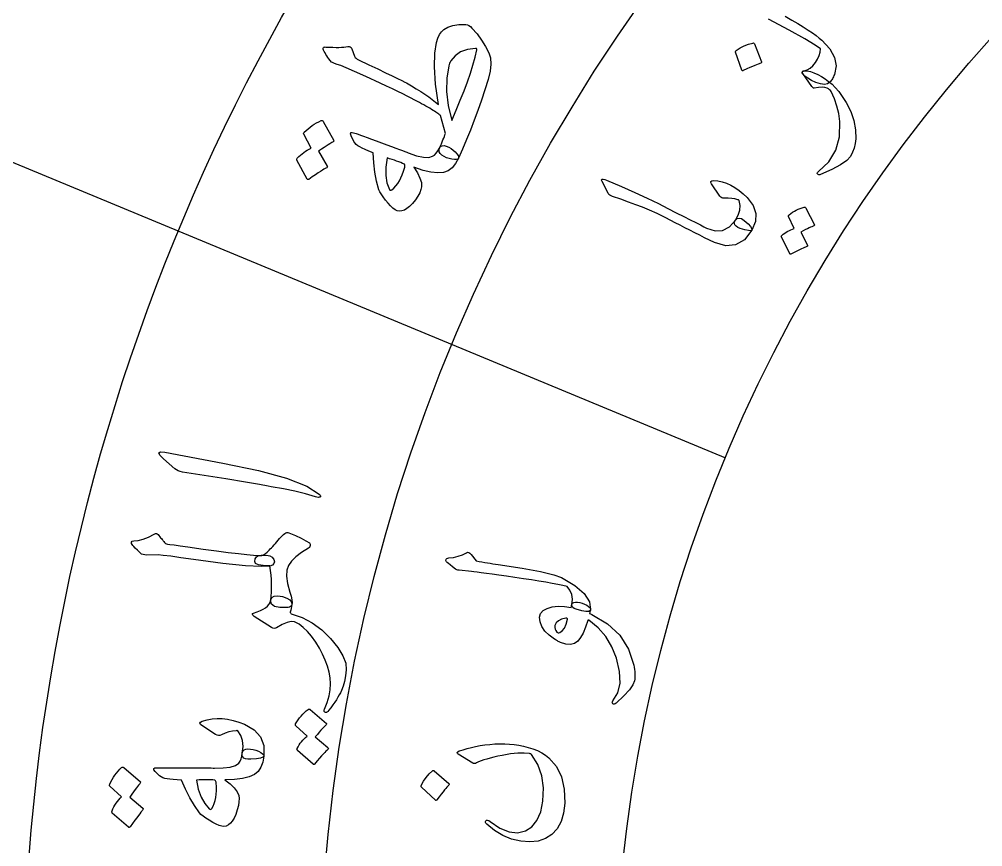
# Model space of a CAD drawing. Header units: millimetres. Extents: x -65 to 65, y -65 to 84.
# Drawn here: x -30.83 to -16.32, y 2.51 to 14.97 of the extents above; entities that cross this region are included whole.
import ezdxf

# ---------------------------------------------------------------- set-up
doc = ezdxf.new("R2010")
doc.units = ezdxf.units.MM
for name, color, linetype in [('ENGRAVE', 7, 'Continuous'), ('ENGRAVE_FINE', 8, 'Continuous'), ('GUIDE', 3, 'Continuous'), ('TEXT', 5, 'Continuous')]:
    doc.layers.add(name, color=color, linetype=linetype)

msp = doc.modelspace()

# ---------------------------------------------------------------- linework, layer by layer
at = {"layer": 'ENGRAVE'}
for radius in [57.525, 48.6086, 39.6922, 30.7759, 21.8595]:
    msp.add_circle((0, 0), radius, dxfattribs=at)
at = {"layer": 'ENGRAVE_FINE'}
for points in [[(-36.6709, 15.1896), (-28.4332, 11.7774)], [(-28.4332, 11.7774), (-20.1955, 8.3653)]]:
    msp.add_lwpolyline(points, dxfattribs=at)
for radius in [53.0668, 44.1504, 35.2341, 26.3177]:
    msp.add_circle((0, 0), radius, dxfattribs=at)
at = {"layer": 'GUIDE'}
msp.add_circle((0, 0), 59.475, dxfattribs=at)
at = {"layer": 'TEXT'}
msp.add_lwpolyline([(-19.2959, 15.0126), (-19.1963, 14.9564), (-19.1055, 14.9032), (-19.0236, 14.8531), (-18.9504, 14.8061), (-18.8859, 14.7624), (-18.8299, 14.7223), (-18.7824, 14.6856), (-18.7433, 14.6525), (-18.6235, 14.5234), (-18.5523, 14.3945), (-18.5294, 14.2661), (-18.5546, 14.1379), (-18.5613, 14.1194), (-18.5686, 14.1021), (-18.5765, 14.0861), (-18.585, 14.0712), (-18.5939, 14.0574), (-18.6031, 14.0446), (-18.6126, 14.0327), (-18.6223, 14.0218), (-18.6584, 13.9969), (-18.7053, 13.9877), (-18.7632, 13.9939), (-18.8322, 14.0156), (-18.9006, 14.046), (-18.957, 14.0785), (-19.0014, 14.1129), (-19.0337, 14.1495), (-19.0383, 14.1574), (-19.0405, 14.1646), (-19.0403, 14.171), (-19.0376, 14.1766), (-19.0324, 14.1823), (-19.0264, 14.1863), (-19.0195, 14.1888), (-19.0118, 14.1896), (-18.9644, 14.2063), (-18.9201, 14.2328), (-18.8788, 14.2691), (-18.8406, 14.3153), (-18.8077, 14.369), (-18.784, 14.4212), (-18.7694, 14.4718), (-18.764, 14.521), (-18.8431, 14.5773), (-18.9999, 14.6715), (-19.2347, 14.8029), (-19.548, 14.9707)], dxfattribs=at)
for points in [[(-26.2522, 14.5046), (-26.2559, 14.5172), (-26.2573, 14.5273), (-26.2563, 14.5351), (-26.2531, 14.5405), (-26.2467, 14.5455), (-26.2381, 14.5488), (-26.2274, 14.5503), (-26.2146, 14.5501), (-26.1599, 14.5478), (-26.109, 14.5461), (-26.0619, 14.545), (-26.0185, 14.5446), (-25.9792, 14.5453), (-25.9442, 14.5476), (-25.9135, 14.5514), (-25.8871, 14.5567), (-25.8662, 14.5598), (-25.8487, 14.5549), (-25.8346, 14.542), (-25.8239, 14.5212), (-25.7822, 14.4103), (-25.7733, 14.3942), (-25.7608, 14.3799), (-25.7448, 14.3673), (-25.7251, 14.3566), (-25.5697, 14.284), (-25.4332, 14.2196), (-25.3154, 14.1634), (-25.2164, 14.1154), (-25.1357, 14.0759), (-25.0731, 14.0448), (-25.0286, 14.0223), (-25.0022, 14.0083), (-24.9256, 13.9644), (-24.8536, 13.9213), (-24.7864, 13.8791), (-24.7239, 13.8377), (-24.666, 13.7973), (-24.6127, 13.7582), (-24.5638, 13.7203), (-24.5193, 13.6837), (-24.5623, 13.9913), (-24.5808, 14.2499), (-24.5765, 14.4586), (-24.5503, 14.6166), (-24.5294, 14.6817), (-24.5042, 14.7361), (-24.4746, 14.7799), (-24.4408, 14.8131), (-24.3789, 14.8512), (-24.3025, 14.8764), (-24.2115, 14.8887), (-24.1061, 14.8879), (-24.0833, 14.8838), (-24.0605, 14.8737), (-24.0377, 14.8577), (-24.0147, 14.8358), (-23.9389, 14.7466), (-23.871, 14.6546), (-23.811, 14.56), (-23.7589, 14.4627), (-23.7348, 14.3846), (-23.7289, 14.2918), (-23.7412, 14.1842), (-23.7714, 14.0616), (-23.8218, 13.9041), (-23.8736, 13.749), (-23.9268, 13.5965), (-23.9814, 13.4465), (-24.0377, 13.2992), (-24.0957, 13.1549), (-24.1554, 13.0135), (-24.2171, 12.8751), (-24.2295, 12.8624), (-24.25, 12.8555), (-24.2788, 12.8545), (-24.3157, 12.8592), (-24.359, 12.869), (-24.3985, 12.8829), (-24.4344, 12.9008), (-24.4665, 12.9229), (-24.4917, 12.9475), (-24.5065, 12.9733), (-24.511, 13.0002), (-24.5051, 13.0282), (-24.4897, 13.0614), (-24.4756, 13.0931), (-24.4628, 13.1232), (-24.4513, 13.1517), (-24.4408, 13.1784), (-24.4308, 13.2032), (-24.4213, 13.2259), (-24.4124, 13.2467), (-24.4874, 13.5172), (-24.494, 13.5229), (-24.5027, 13.5298), (-24.5137, 13.5379), (-24.5268, 13.5472), (-24.542, 13.5577), (-24.5595, 13.5694), (-24.5792, 13.5823), (-24.601, 13.5965), (-24.6249, 13.6115), (-24.6508, 13.6271), (-24.6787, 13.6433), (-24.7086, 13.6601), (-24.7403, 13.6776), (-24.7733, 13.6958), (-24.8077, 13.7149), (-24.8434, 13.7346), (-24.8841, 13.7566), (-24.9331, 13.7821), (-24.9905, 13.8112), (-25.0563, 13.8439), (-25.1301, 13.8799), (-25.2115, 13.919), (-25.3005, 13.9612), (-25.3971, 14.0065), (-25.6118, 14.1064), (-25.7827, 14.1834), (-25.9097, 14.2378), (-25.9928, 14.2696), (-26.0471, 14.2882), (-26.088, 14.3032), (-26.1153, 14.3146), (-26.1291, 14.3225), (-26.1497, 14.3471), (-26.1686, 14.371), (-26.1858, 14.3943), (-26.2012, 14.417), (-26.2154, 14.4392), (-26.2286, 14.4612), (-26.2409, 14.4831), (-26.2522, 14.5046)], [(-24.3351, 14.3401), (-24.3438, 14.3238), (-24.3516, 14.3065), (-24.3585, 14.2881), (-24.3644, 14.2686), (-24.3937, 14.079), (-24.3962, 13.8783), (-24.3717, 13.6669), (-24.3201, 13.4453), (-24.2523, 13.5997), (-24.1901, 13.7476), (-24.1337, 13.8892), (-24.083, 14.0247), (-24.0385, 14.1541), (-24.0003, 14.2776), (-23.9687, 14.3954), (-23.9437, 14.5075), (-23.9421, 14.5185), (-23.9442, 14.5258), (-23.9501, 14.5297), (-23.9598, 14.53), (-24.0818, 14.5128), (-24.1852, 14.4754), (-24.2696, 14.4177), (-24.3351, 14.3401)], [(-20.0434, 14.472), (-20.0442, 14.4777), (-20.0427, 14.4839), (-20.0389, 14.4905), (-20.0328, 14.4976), (-19.9738, 14.5357), (-19.9125, 14.5671), (-19.8488, 14.592), (-19.7828, 14.6103), (-19.7745, 14.6107), (-19.7679, 14.6087), (-19.7631, 14.6044), (-19.7601, 14.5977), (-19.6553, 14.3266), (-19.654, 14.3185), (-19.6572, 14.3117), (-19.665, 14.3061), (-19.6774, 14.3017), (-19.6881, 14.298), (-19.7046, 14.2918), (-19.7268, 14.283), (-19.7548, 14.2718), (-19.7888, 14.2577), (-19.8291, 14.2403), (-19.8756, 14.2197), (-19.9284, 14.1957), (-19.9362, 14.193), (-19.942, 14.1931), (-19.946, 14.1959), (-19.948, 14.2014)], [(-19.0099, 14.1922), (-18.9645, 14.19), (-18.9155, 14.18), (-18.8627, 14.162), (-18.8063, 14.1362), (-18.7501, 14.1055), (-18.6953, 14.0708), (-18.642, 14.0321), (-18.5901, 13.9896), (-18.5414, 13.9411), (-18.49, 13.8788), (-18.4358, 13.8028), (-18.3786, 13.7131), (-18.3084, 13.5791), (-18.2609, 13.4432), (-18.236, 13.3052), (-18.2334, 13.1651), (-18.2412, 13.0955), (-18.2571, 13.0286), (-18.2812, 12.9645), (-18.3136, 12.903), (-18.3698, 12.8401), (-18.4636, 12.7739), (-18.5952, 12.7037), (-18.7644, 12.6288), (-18.7766, 12.6259), (-18.7877, 12.6259), (-18.7978, 12.629), (-18.8068, 12.635), (-18.8126, 12.6431), (-18.8128, 12.6521), (-18.8076, 12.662), (-18.7968, 12.673), (-18.6375, 12.8225), (-18.5307, 12.9975), (-18.4756, 13.1993), (-18.4717, 13.4293), (-18.488, 13.5469), (-18.5157, 13.6609), (-18.5547, 13.7713), (-18.6051, 13.8782), (-18.6151, 13.8935), (-18.6285, 13.9075), (-18.6455, 13.9201), (-18.6659, 13.9314), (-18.6965, 13.9409), (-18.7388, 13.9441), (-18.7927, 13.9411), (-18.8584, 13.9316), (-18.8673, 13.932), (-18.8763, 13.9358), (-18.8851, 13.9431), (-18.894, 13.9539), (-19.0318, 14.1521), (-19.0364, 14.16), (-19.0386, 14.1672), (-19.0384, 14.1736), (-19.0357, 14.1792), (-19.0305, 14.1849), (-19.0244, 14.1889), (-19.0176, 14.1914), (-19.0099, 14.1922)], [(-26.5502, 13.236), (-26.5521, 13.2423), (-26.5516, 13.2495), (-26.5485, 13.2576), (-26.543, 13.2666), (-26.5142, 13.2943), (-26.4847, 13.3203), (-26.4545, 13.3445), (-26.4236, 13.367), (-26.3917, 13.3879), (-26.3585, 13.4073), (-26.3239, 13.4251), (-26.2881, 13.4415), (-26.2788, 13.4433), (-26.2705, 13.4421), (-26.2634, 13.4376), (-26.2574, 13.43), (-26.094, 13.1433), (-26.093, 13.1372), (-26.0963, 13.1307), (-26.1039, 13.1237), (-26.1157, 13.1162), (-26.1254, 13.1119), (-26.1396, 13.104), (-26.1584, 13.0926), (-26.1817, 13.0776), (-26.2099, 13.0589), (-26.2432, 13.0365), (-26.2816, 13.0102), (-26.3252, 12.98), (-26.1963, 12.7572), (-26.1932, 12.7484), (-26.1955, 12.7401), (-26.2031, 12.7323), (-26.216, 12.725), (-26.2271, 12.7187), (-26.2441, 12.7084), (-26.2671, 12.6942), (-26.296, 12.676), (-26.331, 12.6534), (-26.3723, 12.6259), (-26.42, 12.5935), (-26.4738, 12.5562), (-26.4813, 12.5532), (-26.4873, 12.5531), (-26.4919, 12.5561), (-26.4951, 12.5621), (-26.6535, 12.8441), (-26.6555, 12.8504), (-26.6551, 12.8576), (-26.6522, 12.8657), (-26.6468, 12.8747), (-26.624, 12.8992), (-26.6002, 12.9221), (-26.5753, 12.9434), (-26.5495, 12.9631), (-26.5228, 12.9814), (-26.4955, 12.9982), (-26.4676, 13.0136), (-26.4391, 13.0277)], [(-25.8347, 13.2138), (-25.8448, 13.2437), (-25.8393, 13.2604), (-25.8183, 13.2637), (-25.7816, 13.2538), (-25.7605, 13.2459), (-25.7311, 13.2352), (-25.6934, 13.2218), (-25.6474, 13.2057), (-25.5928, 13.1865), (-25.5294, 13.1637), (-25.4571, 13.1374), (-25.3759, 13.1074), (-25.2962, 13.078), (-25.2248, 13.0515), (-25.1619, 13.0281), (-25.1073, 13.0076), (-25.0613, 12.9903), (-25.024, 12.9763), (-24.9956, 12.9655), (-24.9759, 12.9579), (-24.8501, 12.9136), (-24.7468, 12.8898), (-24.666, 12.8866), (-24.6075, 12.9041), (-24.5785, 12.9227), (-24.5518, 12.9497), (-24.5273, 12.9848), (-24.5051, 13.0282), (-24.4873, 13.0514), (-24.4643, 13.0642), (-24.4361, 13.0666), (-24.4026, 13.0586), (-24.3658, 13.0424), (-24.3306, 13.0221), (-24.2972, 12.9977), (-24.2655, 12.9691), (-24.2405, 12.941), (-24.2241, 12.9159), (-24.2163, 12.8939), (-24.2171, 12.8751), (-24.2612, 12.7936), (-24.3136, 12.731), (-24.3743, 12.687), (-24.4436, 12.6618), (-24.5296, 12.6547), (-24.6325, 12.6651), (-24.7524, 12.693), (-24.8893, 12.7383), (-24.8351, 12.6536), (-24.7977, 12.5767), (-24.7771, 12.5075), (-24.7734, 12.4461), (-24.7828, 12.4025), (-24.8016, 12.3553), (-24.8297, 12.3042), (-24.8672, 12.2492), (-24.9121, 12.1938), (-24.9544, 12.1495), (-24.9942, 12.1163), (-25.0315, 12.0943), (-25.0709, 12.0809), (-25.1072, 12.077), (-25.1405, 12.0825), (-25.1707, 12.0976), (-25.2051, 12.1233), (-25.241, 12.1564), (-25.2784, 12.1967), (-25.3172, 12.2444), (-25.3549, 12.2949), (-25.3839, 12.3373), (-25.4043, 12.3716), (-25.4161, 12.3976), (-25.452, 12.5281), (-25.4784, 12.6648), (-25.4951, 12.8076), (-25.5021, 12.9567), (-25.5662, 12.9838), (-25.6213, 13.0079), (-25.6673, 13.0289), (-25.7042, 13.0468), (-25.7339, 13.0643), (-25.7586, 13.0838), (-25.778, 13.1055), (-25.7924, 13.1293)], [(-25.2933, 12.8794), (-25.313, 12.7407), (-25.3137, 12.6155), (-25.2955, 12.5038), (-25.2588, 12.4056), (-25.2515, 12.3968), (-25.2429, 12.3928), (-25.2329, 12.3937), (-25.2215, 12.3994), (-25.1902, 12.4262), (-25.161, 12.4575), (-25.1338, 12.4932), (-25.1086, 12.5335), (-25.0853, 12.5782), (-25.0639, 12.6275), (-25.0445, 12.6813), (-25.0269, 12.7396), (-25.0254, 12.7492), (-25.0256, 12.7603), (-25.0276, 12.7728), (-25.0314, 12.7867), (-25.0588, 12.7982), (-25.0878, 12.8098), (-25.1182, 12.8214), (-25.1502, 12.833), (-25.1837, 12.8446), (-25.2187, 12.8562), (-25.2553, 12.8678), (-25.2933, 12.8794)], [(-22.0546, 12.5251), (-22.0596, 12.5357), (-22.0621, 12.5444), (-22.0621, 12.551), (-22.0594, 12.5557), (-22.0517, 12.5608), (-22.037, 12.5609), (-22.0154, 12.556), (-21.9869, 12.5462), (-21.764, 12.4515), (-21.5595, 12.3608), (-21.3735, 12.2745), (-21.2057, 12.1925), (-21.0637, 12.1201), (-20.9363, 12.0552), (-20.8236, 11.998), (-20.7255, 11.9484), (-20.6422, 11.9063), (-20.5737, 11.8716), (-20.52, 11.8442), (-20.4811, 11.8242), (-20.3535, 11.7834), (-20.2387, 11.7893), (-20.1367, 11.8418), (-20.0468, 11.9406), (-20.0199, 11.9669), (-19.9886, 11.9752), (-19.953, 11.9657), (-19.9131, 11.9383), (-19.8554, 11.8865), (-19.817, 11.8449), (-19.7977, 11.8135), (-19.7977, 11.7922), (-19.9113, 11.6482), (-20.0424, 11.5692), (-20.1921, 11.5553), (-20.3605, 11.6071), (-20.435, 11.6425), (-20.5093, 11.6785), (-20.5836, 11.7151), (-20.6578, 11.7523), (-20.7319, 11.79), (-20.8061, 11.8279), (-20.8805, 11.866), (-20.9549, 11.9044), (-21.0967, 11.9778), (-21.2259, 12.0411), (-21.3426, 12.0944), (-21.4467, 12.1374), (-21.5483, 12.176), (-21.6573, 12.2157), (-21.7738, 12.2565), (-21.8978, 12.2983), (-21.9195, 12.3069), (-21.9376, 12.3178), (-21.9521, 12.3311), (-21.9629, 12.3468)], [(-20.2818, 12.3063), (-20.405, 12.4878), (-20.4167, 12.5108), (-20.416, 12.527), (-20.4027, 12.5366), (-20.3771, 12.5395), (-20.3099, 12.5325), (-20.2439, 12.5185), (-20.1791, 12.4974), (-20.1156, 12.4695), (-20.053, 12.4342), (-19.9911, 12.3913), (-19.9298, 12.3409), (-19.8692, 12.283), (-19.7792, 12.1658), (-19.7374, 12.0451), (-19.7437, 11.9207), (-19.7977, 11.7922), (-19.8147, 11.7838), (-19.8495, 11.7855), (-19.9022, 11.7974), (-19.9728, 11.8192), (-20.0084, 11.8345), (-20.0351, 11.8515), (-20.0529, 11.8701), (-20.0617, 11.8903), (-20.0623, 11.9027), (-20.0601, 11.9152), (-20.0549, 11.9278), (-20.0468, 11.9406), (-20.0041, 12.0176), (-19.98, 12.0925), (-19.9748, 12.1655), (-19.9885, 12.2366), (-19.9905, 12.2407), (-19.9944, 12.244), (-20.0001, 12.2466), (-20.0077, 12.2484), (-20.0531, 12.2614), (-20.1023, 12.2697), (-20.1554, 12.2731), (-20.2123, 12.2717), (-20.2331, 12.2725), (-20.2515, 12.2785), (-20.2678, 12.2898), (-20.2818, 12.3063)], [(-19.2454, 11.9991), (-19.2467, 12.0045), (-19.2459, 12.0104), (-19.2429, 12.0167), (-19.2377, 12.0235), (-19.2115, 12.043), (-19.1848, 12.061), (-19.1575, 12.0774), (-19.1298, 12.0924), (-19.1012, 12.1059), (-19.0716, 12.118), (-19.0409, 12.1287), (-19.0092, 12.138), (-19.001, 12.1384), (-18.994, 12.1364), (-18.988, 12.1319), (-18.9831, 12.1249), (-18.8548, 11.8701), (-18.8542, 11.865), (-18.8574, 11.86), (-18.8642, 11.8552), (-18.8748, 11.8504), (-18.8834, 11.8479), (-18.896, 11.8431), (-18.9128, 11.8359), (-18.9336, 11.8263), (-18.9589, 11.8142), (-18.9887, 11.7996), (-19.0232, 11.7824), (-19.0622, 11.7627), (-18.9606, 11.5648), (-18.9584, 11.5573), (-18.9607, 11.5507), (-18.9676, 11.5452), (-18.9791, 11.5407), (-18.989, 11.5367), (-19.0043, 11.5303), (-19.0248, 11.5212), (-19.0507, 11.5096), (-19.082, 11.4951), (-19.119, 11.4773), (-19.1617, 11.4561), (-19.2101, 11.4316), (-19.2167, 11.43), (-19.2219, 11.4307), (-19.2258, 11.4336), (-19.2283, 11.4389), (-19.3528, 11.6886), (-19.3543, 11.6939), (-19.3535, 11.6998), (-19.3506, 11.7062), (-19.3456, 11.713), (-19.3247, 11.7305), (-19.303, 11.7466), (-19.2805, 11.7613), (-19.2572, 11.7745), (-19.2333, 11.7865), (-19.2089, 11.7972), (-19.184, 11.8067), (-19.1587, 11.815)], [(-28.6641, 8.3482), (-28.7181, 8.4023), (-28.7324, 8.4374), (-28.7069, 8.4533), (-28.6418, 8.45), (-27.7657, 8.2811), (-27.2291, 8.1734), (-26.809, 8.0589), (-26.5048, 7.9393), (-26.3162, 7.8155), (-26.3026, 7.7993), (-26.2964, 7.7866), (-26.2977, 7.7775), (-26.3064, 7.772), (-26.3184, 7.7691), (-26.3329, 7.7688), (-26.3499, 7.771), (-26.3695, 7.7759), (-26.5201, 7.8203), (-26.6818, 7.8605), (-26.8547, 7.8964), (-27.0388, 7.9278), (-27.0867, 7.9369), (-27.2163, 7.9598), (-27.4279, 7.9965), (-27.7215, 8.0465), (-28.3747, 8.1489), (-28.4087, 8.1567), (-28.4391, 8.1674), (-28.4658, 8.181), (-28.4889, 8.1976)], [(-28.2934, 7.0227), (-28.0661, 6.9906), (-27.8639, 6.9628), (-27.6866, 6.9397), (-27.5344, 6.9211), (-27.4073, 6.9072), (-27.3056, 6.8982), (-27.2293, 6.8941), (-27.1784, 6.895), (-27.1121, 6.8982), (-27.0602, 6.8891), (-27.0226, 6.868), (-26.9992, 6.8347), (-26.9907, 6.799), (-26.9977, 6.7704), (-27.0201, 6.749), (-27.058, 6.7346), (-27.1912, 6.7256), (-27.4274, 6.7393), (-27.7668, 6.775), (-28.2095, 6.8322), (-28.3993, 6.86), (-28.551, 6.8808), (-28.6649, 6.8948), (-28.7407, 6.902), (-28.9126, 6.8999), (-28.9425, 6.9014), (-28.9688, 6.9064), (-28.9915, 6.915), (-29.0104, 6.9272), (-29.0534, 6.9714), (-29.0866, 7.0059), (-29.11, 7.0307), (-29.1236, 7.0456), (-29.1421, 7.074), (-29.1462, 7.0949), (-29.1357, 7.1082), (-29.1107, 7.1141), (-29.0428, 7.1191), (-28.9687, 7.1378), (-28.8883, 7.1701), (-28.8017, 7.216), (-28.7848, 7.224), (-28.7694, 7.2256), (-28.7557, 7.2207), (-28.7436, 7.2093), (-28.7298, 7.1924), (-28.7168, 7.1765), (-28.7048, 7.1616), (-28.6937, 7.1476), (-28.6835, 7.1346), (-28.6742, 7.1226), (-28.6659, 7.1116), (-28.6585, 7.1015), (-28.6454, 7.0865), (-28.6314, 7.0752), (-28.6164, 7.0676), (-28.6006, 7.0637), (-28.5649, 7.06), (-28.5018, 7.052), (-28.4113, 7.0396), (-28.2934, 7.0227)], [(-27.2875, 6.8029), (-27.2807, 6.8451), (-27.2619, 6.875), (-27.2313, 6.8925), (-27.1889, 6.8977), (-27.1681, 6.8996), (-27.146, 6.9082), (-27.1228, 6.9235), (-27.0982, 6.9454), (-27.0846, 6.9596), (-27.0695, 6.9752), (-27.0528, 6.9923), (-27.0346, 7.0108), (-27.0152, 7.0309), (-26.9951, 7.0527), (-26.9744, 7.076), (-26.9529, 7.1011), (-26.9127, 7.1476), (-26.8794, 7.1838), (-26.853, 7.2096), (-26.8336, 7.2253), (-26.8175, 7.2351), (-26.8024, 7.2401), (-26.788, 7.2401), (-26.7745, 7.2353), (-26.6739, 7.1927), (-26.5885, 7.1529), (-26.5182, 7.1159), (-26.4631, 7.0816), (-26.4567, 7.0749), (-26.4532, 7.0662), (-26.4525, 7.0555), (-26.4547, 7.0428), (-26.4595, 7.0275), (-26.4648, 7.0154), (-26.4706, 7.0067), (-26.477, 7.0013), (-26.5818, 6.9365), (-26.6672, 6.8716), (-26.7332, 6.8068), (-26.7796, 6.7424), (-26.8039, 6.6714), (-26.8086, 6.5808), (-26.7934, 6.4709), (-26.7581, 6.342), (-26.7402, 6.2797), (-26.7293, 6.2269), (-26.7254, 6.1836), (-26.7286, 6.1496), (-26.7351, 6.1343), (-26.7468, 6.1229), (-26.7636, 6.1154), (-26.7856, 6.1118), (-26.907, 6.1099), (-26.991, 6.1276), (-27.0375, 6.1652), (-27.0464, 6.2227), (-27.04, 6.2807), (-27.0358, 6.3406), (-27.0338, 6.4025), (-27.0339, 6.4663), (-27.0366, 6.532), (-27.0419, 6.5993), (-27.0499, 6.6683), (-27.0607, 6.739), (-27.1605, 6.742), (-27.2316, 6.7536), (-27.2739, 6.7739), (-27.2875, 6.8029)], [(-24.2647, 6.6886), (-24.3092, 6.7249), (-24.3446, 6.7535), (-24.3708, 6.7742), (-24.3879, 6.787), (-24.3985, 6.7962), (-24.4051, 6.8061), (-24.4078, 6.8167), (-24.4066, 6.828), (-24.4012, 6.8397), (-24.3925, 6.8483), (-24.3805, 6.8537), (-24.3653, 6.8559), (-24.291, 6.8647), (-24.2219, 6.8806), (-24.1578, 6.9035), (-24.0987, 6.9335), (-24.0803, 6.9413), (-24.0625, 6.9399), (-24.0452, 6.9294), (-24.0284, 6.9097), (-23.953, 6.8103), (-23.9086, 6.803), (-23.865, 6.7959), (-23.8222, 6.7889), (-23.7801, 6.7822), (-23.7389, 6.7757), (-23.6984, 6.7694), (-23.6587, 6.7633), (-23.6197, 6.7574), (-23.2595, 6.7017), (-22.9802, 6.6498), (-22.7818, 6.6027), (-22.6639, 6.5608), (-22.463, 6.4401), (-22.3235, 6.3191), (-22.2453, 6.1976), (-22.2283, 6.0752), (-22.2292, 6.0722), (-22.23, 6.0691), (-22.2308, 6.0661), (-22.2317, 6.0631), (-22.254, 6.0498), (-22.2972, 6.0491), (-22.3612, 6.061), (-22.4459, 6.0854), (-22.4766, 6.0968), (-22.4972, 6.1116), (-22.5077, 6.1299), (-22.508, 6.1516), (-22.5023, 6.2338), (-22.5128, 6.3065), (-22.5395, 6.3699), (-22.5825, 6.424), (-22.6482, 6.4399), (-22.7233, 6.4561), (-22.8079, 6.4727), (-22.9021, 6.4896), (-23.0054, 6.507), (-23.1174, 6.5247), (-23.238, 6.5428), (-23.3672, 6.5613), (-23.4941, 6.5803), (-23.6082, 6.5969), (-23.7096, 6.611), (-23.7982, 6.6229), (-23.8741, 6.6328), (-23.9369, 6.6413), (-23.9868, 6.6483), (-24.0237, 6.6539), (-24.2097, 6.6699), (-24.2275, 6.6737), (-24.2426, 6.6781), (-24.255, 6.6831), (-24.2647, 6.6886)], [(-27.035, 5.8066), (-27.2948, 5.9767), (-27.3147, 5.9937), (-27.3232, 6.0078), (-27.3203, 6.019), (-27.306, 6.0271), (-27.2499, 6.0456), (-27.2011, 6.0647), (-27.1596, 6.0844), (-27.1253, 6.1048), (-27.0971, 6.1291), (-27.0744, 6.1575), (-27.0572, 6.1899), (-27.0456, 6.2262), (-27.0275, 6.2606), (-26.9923, 6.28), (-26.9401, 6.2843), (-26.8709, 6.2737), (-26.8038, 6.2525), (-26.7575, 6.2253), (-26.7322, 6.1922), (-26.7278, 6.1531), (-26.7328, 6.125), (-26.7388, 6.0966), (-26.7458, 6.0681), (-26.7537, 6.0392), (-26.7535, 6.034), (-26.7506, 6.0286), (-26.7448, 6.023), (-26.7364, 6.0172), (-26.5733, 5.9612), (-26.4208, 5.88), (-26.2788, 5.7742), (-26.1469, 5.6441), (-26.0368, 5.5082), (-25.9602, 5.3843), (-25.9174, 5.272), (-25.9084, 5.1709), (-25.9189, 5.0796), (-25.9342, 4.9971), (-25.9545, 4.9234), (-25.9799, 4.8584), (-25.9958, 4.8273), (-26.0139, 4.7941), (-26.0342, 4.7589), (-26.0567, 4.7216), (-26.0816, 4.6826), (-26.1096, 4.6422), (-26.1405, 4.6002), (-26.1743, 4.5567), (-26.1822, 4.5456), (-26.1905, 4.5377), (-26.1991, 4.5329), (-26.2081, 4.5312), (-26.2199, 4.5311), (-26.229, 4.5331), (-26.2354, 4.5372), (-26.2391, 4.5435), (-26.2421, 4.5515), (-26.2427, 4.5599), (-26.241, 4.5687), (-26.2368, 4.578), (-26.1952, 4.6805), (-26.1661, 4.7781), (-26.1494, 4.8709), (-26.1453, 4.9592), (-26.1527, 5.0488), (-26.1684, 5.1382), (-26.1924, 5.2274), (-26.2247, 5.3167), (-26.2651, 5.4061), (-26.3132, 5.496), (-26.369, 5.5864), (-26.4327, 5.6773), (-26.4931, 5.7486), (-26.5553, 5.8085), (-26.6196, 5.8569), (-26.6859, 5.8939), (-26.7368, 5.8986), (-26.7991, 5.8854), (-26.8727, 5.8541), (-26.9576, 5.8046), (-26.9753, 5.7965), (-26.9941, 5.7942), (-27.014, 5.7976), (-27.035, 5.8066)], [(-22.2106, 6.0053), (-21.9735, 5.866), (-21.7897, 5.6921), (-21.6584, 5.4841), (-21.5784, 5.2421), (-21.5721, 5.2096), (-21.567, 5.1779), (-21.5631, 5.1469), (-21.5605, 5.1166), (-21.5593, 5.0872), (-21.5596, 5.059), (-21.5615, 5.0319), (-21.565, 5.006), (-21.5892, 4.945), (-21.6434, 4.8691), (-21.7274, 4.7777), (-21.8412, 4.6703), (-21.8565, 4.6593), (-21.8702, 4.6539), (-21.8823, 4.6539), (-21.8929, 4.6595), (-21.9, 4.6684), (-21.902, 4.6786), (-21.8987, 4.69), (-21.8902, 4.7026), (-21.8165, 4.8243), (-21.7836, 4.9716), (-21.7911, 5.1452), (-21.8382, 5.3462), (-21.9063, 5.5189), (-21.9979, 5.6721), (-22.1136, 5.8057), (-22.2537, 5.9195), (-22.2594, 5.9204), (-22.2644, 5.9199), (-22.2684, 5.9179), (-22.2716, 5.9145), (-22.3054, 5.8116), (-22.3409, 5.7256), (-22.3784, 5.6567), (-22.418, 5.6048), (-22.4679, 5.5693), (-22.5285, 5.5542), (-22.5997, 5.5595), (-22.6817, 5.5854), (-22.6923, 5.5899), (-22.703, 5.5948), (-22.7138, 5.6001), (-22.7248, 5.6059), (-22.736, 5.6122), (-22.7477, 5.619), (-22.7599, 5.6263), (-22.7725, 5.6341), (-22.8528, 5.6928), (-22.9157, 5.7558), (-22.9612, 5.823), (-22.9894, 5.8943), (-22.9972, 5.9621), (-22.9821, 6.0186), (-22.9441, 6.0636), (-22.8831, 6.0969), (-22.8047, 6.1191), (-22.7179, 6.1284), (-22.623, 6.1249), (-22.5197, 6.1087), (-22.5182, 6.1147), (-22.5169, 6.1207), (-22.5158, 6.1265), (-22.515, 6.1321), (-22.5142, 6.1378), (-22.5131, 6.1435), (-22.5118, 6.1495), (-22.5103, 6.1555), (-22.5001, 6.175), (-22.4823, 6.1874), (-22.4568, 6.1927), (-22.4237, 6.191), (-22.3886, 6.1844), (-22.354, 6.1742), (-22.32, 6.1605), (-22.2865, 6.1433), (-22.2579, 6.125), (-22.2385, 6.1081), (-22.2284, 6.0925), (-22.2275, 6.0782), (-22.2432, 6.0206), (-22.2376, 6.0187), (-22.2304, 6.0156), (-22.2214, 6.0111), (-22.2106, 6.0053)], [(-22.5983, 5.9518), (-22.6639, 5.9344), (-22.7135, 5.9094), (-22.7471, 5.8768), (-22.7647, 5.8367), (-22.7645, 5.81), (-22.7596, 5.785), (-22.7501, 5.7618), (-22.736, 5.7403), (-22.7276, 5.7324), (-22.7173, 5.729), (-22.705, 5.73), (-22.6907, 5.7355), (-22.6544, 5.7601), (-22.6233, 5.8013), (-22.5974, 5.8589), (-22.5766, 5.933), (-22.5762, 5.9411), (-22.5796, 5.9469), (-22.587, 5.9505), (-22.5983, 5.9518)], [(-26.6685, 4.3279), (-26.6722, 4.333), (-26.6739, 4.3394), (-26.6736, 4.3473), (-26.6711, 4.3566), (-26.6524, 4.3883), (-26.6325, 4.4186), (-26.6113, 4.4477), (-26.589, 4.4753), (-26.5652, 4.5018), (-26.5398, 4.5273), (-26.5126, 4.5518), (-26.4837, 4.5753), (-26.4754, 4.5794), (-26.4672, 4.5804), (-26.4591, 4.5783), (-26.451, 4.5732), (-26.2071, 4.3641), (-26.2043, 4.3591), (-26.2053, 4.3526), (-26.2104, 4.3445), (-26.2193, 4.3349), (-26.2271, 4.3286), (-26.2381, 4.318), (-26.2524, 4.3032), (-26.2699, 4.2841), (-26.2908, 4.2605), (-26.3154, 4.2323), (-26.3437, 4.1994), (-26.3757, 4.1618), (-26.1845, 4.0002), (-26.1789, 3.9933), (-26.1785, 3.9855), (-26.1832, 3.9767), (-26.1932, 3.967), (-26.2018, 3.9586), (-26.2148, 3.9452), (-26.2322, 3.9268), (-26.254, 3.9035), (-26.2803, 3.8747), (-26.311, 3.84), (-26.3462, 3.7994), (-26.3858, 3.7528), (-26.3919, 3.7483), (-26.3976, 3.7467), (-26.4029, 3.7481), (-26.4078, 3.7525), (-26.6452, 3.9581), (-26.6491, 3.9631), (-26.6509, 3.9695), (-26.6506, 3.9774), (-26.6483, 3.9867), (-26.6343, 4.014), (-26.6187, 4.0402), (-26.6017, 4.0653), (-26.5833, 4.0892), (-26.5636, 4.112), (-26.5429, 4.1338), (-26.5212, 4.1545), (-26.4985, 4.1742)], [(-27.8775, 4.1963), (-28.0842, 4.3312), (-28.1063, 4.3499), (-28.1126, 4.3671), (-28.103, 4.3828), (-28.0777, 4.397), (-28.0049, 4.4189), (-27.9303, 4.4329), (-27.854, 4.4392), (-27.7759, 4.4378), (-27.6956, 4.4284), (-27.6127, 4.4108), (-27.5273, 4.3851), (-27.4392, 4.3514), (-27.2949, 4.2687), (-27.1992, 4.1615), (-27.1517, 4.0296), (-27.1521, 3.8725), (-27.1661, 3.8564), (-27.203, 3.8431), (-27.2628, 3.8325), (-27.3456, 3.8246), (-27.3892, 3.825), (-27.4242, 3.8311), (-27.4507, 3.8427), (-27.4687, 3.8599), (-27.4747, 3.8724), (-27.4778, 3.8864), (-27.4779, 3.9018), (-27.475, 3.9186), (-27.464, 4.0171), (-27.4716, 4.1053), (-27.4978, 4.1834), (-27.5428, 4.2514), (-27.5467, 4.2547), (-27.5521, 4.2564), (-27.5592, 4.2566), (-27.5679, 4.2552), (-27.6207, 4.249), (-27.6753, 4.2362), (-27.7319, 4.2167), (-27.7904, 4.1906), (-27.8123, 4.1824), (-27.8341, 4.1806), (-27.8558, 4.1853), (-27.8775, 4.1963)], [(-28.7885, 3.641), (-28.8082, 3.6656), (-28.8087, 3.6832), (-28.7901, 3.6935), (-28.7522, 3.6967), (-28.7296, 3.6964), (-28.6983, 3.6963), (-28.6583, 3.6966), (-28.6096, 3.6971), (-28.5518, 3.6976), (-28.4844, 3.6977), (-28.4074, 3.6975), (-28.3209, 3.6969), (-28.2359, 3.6964), (-28.1598, 3.6958), (-28.0926, 3.6951), (-28.0343, 3.6945), (-27.9852, 3.6938), (-27.9454, 3.6933), (-27.915, 3.6928), (-27.8939, 3.6924), (-27.7605, 3.6934), (-27.6553, 3.7062), (-27.5782, 3.7307), (-27.5291, 3.767), (-27.5082, 3.7944), (-27.4922, 3.8288), (-27.4812, 3.8702), (-27.475, 3.9186), (-27.4662, 3.9465), (-27.4489, 3.9663), (-27.4232, 3.9782), (-27.389, 3.982), (-27.3489, 3.9793), (-27.3089, 3.9722), (-27.2692, 3.9606), (-27.2296, 3.9445), (-27.1965, 3.9265), (-27.1726, 3.9085), (-27.1578, 3.8905), (-27.1521, 3.8725), (-27.1659, 3.7809), (-27.1939, 3.7042), (-27.2361, 3.6422), (-27.2926, 3.5949), (-27.3711, 3.559), (-27.4714, 3.5338), (-27.5936, 3.5192), (-27.7378, 3.5153), (-27.658, 3.4541), (-27.5967, 3.3945), (-27.5538, 3.3364), (-27.5294, 3.2799), (-27.5234, 3.2358), (-27.525, 3.1849), (-27.5341, 3.1273), (-27.5507, 3.0628), (-27.5741, 2.9955), (-27.5988, 2.9394), (-27.6249, 2.8947), (-27.6525, 2.8613), (-27.685, 2.8354), (-27.7179, 2.8193), (-27.751, 2.8132), (-27.7846, 2.817), (-27.8256, 2.8296), (-27.8706, 2.8485), (-27.9195, 2.8737), (-27.9722, 2.9053), (-28.0249, 2.94), (-28.0666, 2.97), (-28.0974, 2.9953), (-28.1173, 3.0157), (-28.1955, 3.1262), (-28.2668, 3.2458), (-28.3311, 3.3745), (-28.3883, 3.5123), (-28.4579, 3.516), (-28.5179, 3.5199), (-28.5683, 3.524), (-28.609, 3.5283), (-28.6429, 3.5346), (-28.6727, 3.5446), (-28.6984, 3.5584), (-28.72, 3.5759)], [(-24.2053, 3.9495), (-24.1472, 3.9683), (-24.0868, 3.9858), (-24.0241, 4.0019), (-23.9591, 4.0167), (-23.8916, 4.0296), (-23.8212, 4.0403), (-23.7479, 4.0486), (-23.6717, 4.0547), (-23.5962, 4.0581), (-23.522, 4.058), (-23.449, 4.0542), (-23.3772, 4.0469), (-23.3064, 4.0361), (-23.2365, 4.0218), (-23.1674, 4.0039), (-23.099, 3.9826), (-23.0282, 3.9546), (-22.9639, 3.9222), (-22.9061, 3.8854), (-22.8546, 3.8443), (-22.743, 3.7159), (-22.6667, 3.5599), (-22.625, 3.376), (-22.6172, 3.1639), (-22.6338, 3.0139), (-22.6715, 2.8854), (-22.7305, 2.7781), (-22.8112, 2.6918), (-22.9087, 2.6307), (-23.0188, 2.5931), (-23.1415, 2.5792), (-23.2769, 2.5893), (-23.4178, 2.6233), (-23.5507, 2.6774), (-23.6755, 2.7519), (-23.792, 2.847), (-23.8048, 2.8614), (-23.8113, 2.8748), (-23.8115, 2.8869), (-23.8053, 2.8979), (-23.794, 2.9074), (-23.7796, 2.9088), (-23.7622, 2.9019), (-23.7417, 2.8869), (-23.5928, 2.7881), (-23.4544, 2.732), (-23.3269, 2.718), (-23.2104, 2.7453), (-23.112, 2.8081), (-23.0353, 2.9038), (-22.9797, 3.0322), (-22.9448, 3.1938), (-22.9362, 3.3937), (-22.9623, 3.5774), (-23.0234, 3.7456), (-23.1199, 3.8986), (-23.1236, 3.9021), (-23.1294, 3.9051), (-23.1373, 3.9077), (-23.1474, 3.9098), (-23.2278, 3.9187), (-23.3233, 3.9174), (-23.4341, 3.9059), (-23.56, 3.8838), (-23.6238, 3.8699), (-23.6833, 3.856), (-23.7384, 3.8422), (-23.7893, 3.8284), (-23.8357, 3.8144), (-23.8774, 3.8), (-23.9145, 3.7853), (-23.947, 3.7701), (-23.9638, 3.7632), (-23.9787, 3.7601), (-23.9919, 3.7609), (-24.0031, 3.7656), (-24.2229, 3.9016), (-24.2351, 3.9131), (-24.2363, 3.9249), (-24.2263, 3.937), (-24.2053, 3.9495)], [(-29.4689, 3.4185), (-29.4729, 3.4238), (-29.4748, 3.4308), (-29.4747, 3.4394), (-29.4726, 3.4498), (-29.4549, 3.4856), (-29.436, 3.5201), (-29.4158, 3.5531), (-29.3944, 3.5848), (-29.3715, 3.6153), (-29.3469, 3.6448), (-29.3205, 3.6733), (-29.2924, 3.7009), (-29.2842, 3.7058), (-29.276, 3.7074), (-29.2678, 3.7057), (-29.2595, 3.7005), (-29.0084, 3.4865), (-29.0054, 3.4811), (-29.0063, 3.4739), (-29.011, 3.4647), (-29.0196, 3.4537), (-29.0272, 3.4463), (-29.0379, 3.434), (-29.0517, 3.4169), (-29.0685, 3.3949), (-29.0887, 3.3677), (-29.1124, 3.3353), (-29.1396, 3.2975), (-29.1703, 3.2543), (-28.9733, 3.0886), (-28.9674, 3.0814), (-28.9668, 3.0728), (-28.9712, 3.0629), (-28.9808, 3.0517), (-28.9892, 3.0419), (-29.0017, 3.0264), (-29.0185, 3.0053), (-29.0395, 2.9783), (-29.0647, 2.9452), (-29.0942, 2.9053), (-29.128, 2.8586), (-29.1659, 2.8052), (-29.1719, 2.7998), (-29.1776, 2.7977), (-29.1829, 2.799), (-29.1879, 2.8035), (-29.4328, 3.0148), (-29.4368, 3.02), (-29.4389, 3.027), (-29.4389, 3.0356), (-29.4369, 3.046), (-29.4238, 3.0767), (-29.4092, 3.1063), (-29.3931, 3.1348), (-29.3754, 3.1622), (-29.3566, 3.1884), (-29.3366, 3.2135), (-29.3156, 3.2375), (-29.2936, 3.2604)], [(-24.7759, 3.4039), (-24.7793, 3.4087), (-24.7809, 3.4149), (-24.7806, 3.4227), (-24.7786, 3.4318), (-24.7443, 3.4939), (-24.7048, 3.5512), (-24.6601, 3.6038), (-24.6104, 3.6515), (-24.6032, 3.6558), (-24.5965, 3.6572), (-24.5902, 3.6556), (-24.5844, 3.6511), (-24.3649, 3.4592), (-24.3599, 3.4525), (-24.3596, 3.4449), (-24.3639, 3.4362), (-24.3727, 3.4264), (-24.3804, 3.418), (-24.3921, 3.4046), (-24.4076, 3.3862), (-24.4271, 3.3628), (-24.4506, 3.334), (-24.478, 3.2993), (-24.5095, 3.2587), (-24.5449, 3.2122), (-24.5505, 3.2061), (-24.5558, 3.2034), (-24.5605, 3.204), (-24.5649, 3.208)], [(-28.1657, 3.5105), (-28.1371, 3.3735), (-28.0951, 3.2555), (-28.04, 3.1566), (-27.9721, 3.0768), (-27.9623, 3.0709), (-27.9528, 3.0701), (-27.9437, 3.0744), (-27.9349, 3.0837), (-27.9146, 3.1195), (-27.8978, 3.1588), (-27.8843, 3.2017), (-27.8743, 3.2481), (-27.8676, 3.2981), (-27.8643, 3.3517), (-27.8643, 3.4089), (-27.8677, 3.4697), (-27.8694, 3.4793), (-27.8734, 3.4896), (-27.8796, 3.5007), (-27.8879, 3.5124), (-27.9176, 3.514), (-27.9487, 3.5151), (-27.9813, 3.5156), (-28.0153, 3.5157), (-28.0508, 3.5152), (-28.0876, 3.5142), (-28.126, 3.5126), (-28.1657, 3.5105)]]:
    msp.add_lwpolyline(points, close=True, dxfattribs=at)

doc.saveas('drawing.dxf')
